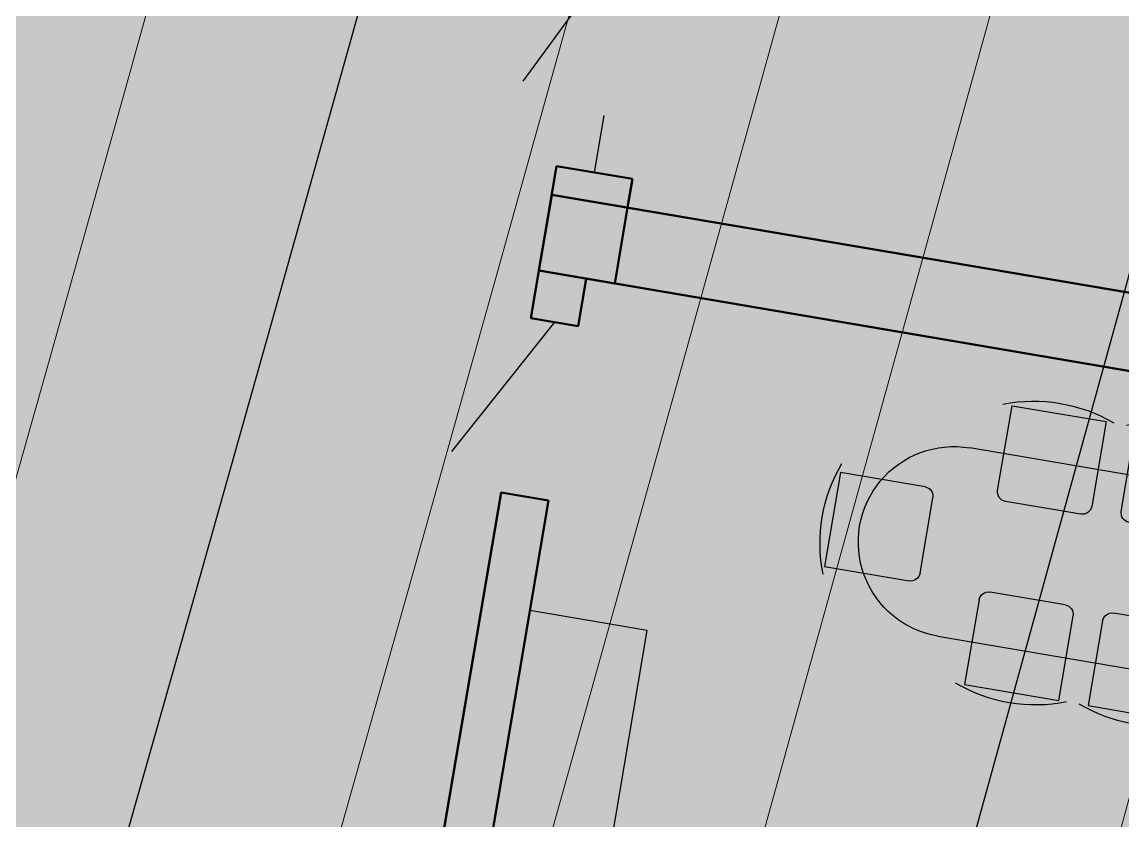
# Model space of a CAD drawing. Header units: millimetres. Extents: x 474337 to 1180020, y 4124662 to 4776603.
# Drawn here: x 763874 to 769597, y 4351340 to 4355493 of the extents above; entities that cross this region are included whole.
import ezdxf

# ---------------------------------------------------------------- set-up
doc = ezdxf.new("R2010")
doc.units = ezdxf.units.MM
doc.layers.add('(031) Горизонтали', color=42, linetype='Continuous')
doc.layers.add('(032) Горизонтали утолщенные', color=32, linetype='Continuous', lineweight=30)

# ---------------------------------------------------------------- blocks, each defined once
blk = doc.blocks.new('Stol_6stula_1')
for p, q in [((-633.8, 311.9), (-633.8, 808.1)), ((-633.8, 808.1), (-82.6, 808.1)), ((-82.6, 808.1), (-82.6, 311.9)), ((90.3, 311.9), (90.3, 808.1)), ((90.3, 808.1), (641.6, 808.1)), ((641.6, 808.1), (641.6, 311.9)), ((-833.8, 558.1), (856.6, 558.1)), ((-1546.7, 271.3), (-1050.6, 271.3)), ((-1546.7, -279.9), (-1546.7, 271.3)), ((-137.7, 256.8), (-578.7, 256.8)), ((586.4, 256.8), (145.4, 256.8)), ((1569.5, 271.3), (1073.3, 271.3)), ((1569.5, -279.9), (1569.5, 271.3)), ((-995.4, 216.2), (-995.4, -224.8)), ((1018.2, 216.2), (1018.2, -224.8)), ((-1050.6, -279.9), (-1546.7, -279.9)), ((-137.7, -274.8), (-578.7, -274.8)), ((586.4, -274.8), (145.4, -274.8)), ((1073.3, -279.9), (1569.5, -279.9)), ((-633.8, -329.9), (-633.8, -826)), ((-82.6, -826), (-82.6, -329.9)), ((90.3, -329.9), (90.3, -826)), ((641.6, -826), (641.6, -329.9)), ((856.6, -544.4), (-833.8, -544.4)), ((-633.8, -826), (-82.6, -826)), ((90.3, -826), (641.6, -826))]:
    blk.add_line(p, q)
at = {"ltscale": 4000}
for centre, radius, start, end in [((-361.9, -42.6), 910.5, 69.09739, 110.90261), ((362.3, -42.6), 910.5, 69.09739, 110.90261), ((-833.8, 6.8), 551.2, 90, 270), ((856.6, 6.8), 551.2, 270, 90), ((-696.1, -8), 910.5, 159.09739, 200.90261), ((718.8, -8), 910.5, 339.09739, 20.90261), ((-361.9, 24.6), 910.5, 249.09739, 290.90261), ((362.3, 24.6), 910.5, 249.09739, 290.90261)]:
    blk.add_arc(centre, radius, start, end, dxfattribs=at)
for centre, start, end in [((-1050.6, 216.2), 360, 90), ((-578.7, 311.9), 180, 270), ((-137.7, 311.9), 270, 0), ((145.4, 311.9), 180, 270), ((586.4, 311.9), 270, 0), ((1073.3, 216.2), 90, 180), ((-1050.6, -224.8), 270, 360), ((1073.3, -224.8), 180, 270), ((-578.7, -329.9), 90, 180), ((-137.7, -329.9), 0, 90), ((145.4, -329.9), 90, 180), ((586.4, -329.9), 0, 90)]:
    blk.add_arc(centre, 55.1, start, end)
blk = doc.blocks.new('io87po8otjtrio')
h = blk.add_hatch(color=256)
h.dxf.hatch_style = 1
h.paths.add_polyline_path([(5659171.6, 899099.6), (5659505.4, 899320), (5659285, 899653.8), (5658951.2, 899433.4)])
at = {"color": 7, "lineweight": 50}
for p, q in [((5660261.5, 900298.5), (5662873.5, 902022.9)), ((5660399.3, 900089.8), (5663011.3, 901814.2)), ((5660399.3, 900089.8), (5660261.5, 900298.5)), ((5658824.7, 899349.9), (5659493.8, 899791.6)), ((5659631.5, 899582.9), (5659493.8, 899791.6)), ((5659285, 899653.8), (5662039.8, 895481.1)), ((5659422.8, 899445.1), (5659631.5, 899582.9)), ((5658951.2, 899433.4), (5662642.6, 893842)), ((5659045.1, 899016.1), (5658824.7, 899349.9)), ((5659045.1, 899016.1), (5659171.6, 899099.6))]:
    blk.add_line(p, q, dxfattribs=at)
for p, q in [((5662310.6, 900610), (5661224.2, 899892.8)), ((5659562.6, 899687.3), (5659961.4, 900448.7)), ((5661224.2, 899892.8), (5660883.2, 900409.3)), ((5657850, 898466.8), (5658350.1, 899332.7)), ((5658934.9, 899183), (5658684.6, 899017.7))]:
    blk.add_line(p, q)
blk.add_lwpolyline([(5659505.4, 899320), (5659171.6, 899099.6), (5658951.2, 899433.4), (5659285, 899653.8)], close=True, dxfattribs=at)
at = {"xscale": 0.8999999999650754, "yscale": 0.8999999999650754, "zscale": 0.8999999999650754, "rotation": 303.4325756678505}
blk.add_blockref('Stol_6stula_1', (5661854.4, 897620), dxfattribs=at)

msp = doc.modelspace()

# ---------------------------------------------------------------- hatches: boundary and pattern name
at = {"lineweight": 30}
h = msp.add_hatch(color=21, dxfattribs=at)
h.dxf.hatch_style = 1
h.paths.add_polyline_path([(776030.6, 4359794.3), (774909.1, 4353188.8), (776880.9, 4352854), (775767.9, 4346297.8), (772415.8, 4346866.9), (772332.1, 4346374), (770360.4, 4346708.7), (770703.5, 4348729.8), (760844.5, 4350403.6), (759483.6, 4351347.5), (760487.4, 4357260.1), (759008.3, 4357511.2), (757647.5, 4358455.2), (758265.8, 4362097.3), (759861.9, 4362539.3)])

# ---------------------------------------------------------------- linework, layer by layer
at = {"layer": '(031) Горизонтали', "color": 42, "linetype": 'Continuous', "lineweight": 0}
for points, elevation in [([(759953.4, 4338994.5), (760252.7, 4339725.6), (760604.4, 4340497.2), (761011.6, 4341344.7), (761477.4, 4342303.7), (762093.3, 4343462.4), (762790.9, 4344601.4), (763520, 4345679.9), (764230.5, 4346656.7), (764872.3, 4347491.2), (765395.3, 4348142.3), (765749.2, 4348569.2), (765884, 4348730.9), (765923.9, 4348816.1), (765958.5, 4348903.9), (766030.5, 4349157.2), (766224.6, 4349845.5), (766519.5, 4350895.1), (766894, 4352232.1), (767326.9, 4353782.8), (767796.9, 4355473.3), (768282.7, 4357229.7)], 1467490.5), ([(756018.9, 4339472.9), (756444.9, 4340350.3), (756884.7, 4341151.7), (757516.8, 4342165.7), (758285.4, 4343322.8), (759134.7, 4344553.9), (760008.7, 4345789.6), (760851.7, 4346960.7), (761607.7, 4347997.8), (762220.9, 4348831.7), (762635.5, 4349393.1), (762795.5, 4349612.8), (762854.7, 4349734.9), (762902.8, 4349862.1), (762964.4, 4350068.8), (763121.2, 4350606.3), (763358.1, 4351426.1), (763660.1, 4352480), (764012, 4353719.7), (764398.6, 4355096.8), (764804.8, 4356563)], 1468990.5), ([(761633.7, 4339636.5), (761973.6, 4340462.2), (762344.1, 4341276.9), (762739.7, 4342101), (763154.9, 4342954.9), (763680.4, 4343943.4), (764275.6, 4344915.4), (764897.9, 4345835.9), (765504.3, 4346669.7), (766051.9, 4347381.8), (766497.9, 4347937.1), (766799.4, 4348300.5), (766913.5, 4348436.9), (766947.2, 4348509.8), (766977, 4348584.5), (767057.7, 4348872.1), (767277.1, 4349658.6), (767609.8, 4350853.7), (768030.3, 4352367.1), (768513.2, 4354108.7), (769032.9, 4355988.2)], 1466990.5), ([(764288.2, 4338687.3), (764684.7, 4340012.6), (765114, 4341262.1), (765552.5, 4342412.3), (765976.6, 4343438.7), (766363, 4344316), (766687.7, 4345017.8), (766940.7, 4345546.3), (767330.2, 4346260), (767772.1, 4346945), (768200.8, 4347541.8), (768570.4, 4348019.2), (768748.4, 4348237), (768767.5, 4348307), (769002.4, 4349165.7), (769358.4, 4350467.4), (769806.7, 4352106.5), (770318.5, 4353977.7), (770865, 4355975.5)], 1465990.5), ([(758573.3, 4339045.5), (758914.6, 4339815), (759321.8, 4340668.2), (759799.9, 4341652.6), (760334.2, 4342652.3), (760988.6, 4343723.1), (761714.5, 4344815.2), (762463.4, 4345878.8), (763186.8, 4346864.1), (763836.2, 4347721.1), (764362.9, 4348400.1), (764718.6, 4348851.3), (764854.5, 4349024.9), (764900.7, 4349122.5), (764939.9, 4349223.3), (765015.3, 4349484.3), (765215.1, 4350184.7), (765517, 4351248.6), (765898.5, 4352600), (766337.2, 4354162.9), (766810.6, 4355861.4)], 1467990.5)]:
    msp.add_lwpolyline(points, dxfattribs=dict(at, elevation=elevation))
at = {"layer": '(032) Горизонтали утолщенные', "color": 32, "linetype": 'Continuous', "lineweight": 30}
for points, elevation in [([(757330.9, 4339358.5), (757694.9, 4340121.3), (758122.4, 4341001.4), (758579.6, 4341850), (759183.7, 4342835.7), (759888.9, 4343905.7), (760649.6, 4345007.2), (761420.2, 4346087.3), (762155.1, 4347093.2), (762808.7, 4347972.2), (763335.3, 4348671.3), (763689.3, 4349137.8), (763825, 4349318.8), (763877.7, 4349428.7), (763921.4, 4349542.7), (763989.3, 4349774.5), (764166.4, 4350388.6), (764434.2, 4351323.8), (764774.2, 4352519.2), (765167.8, 4353913.6), (765596.5, 4355446), (766041.8, 4357055.4)], 1468490.5), ([(762953.9, 4339249), (763312, 4340245.5), (763693.2, 4341176.6), (764083.1, 4342045.1), (764467.6, 4342854), (764832.4, 4343606), (765335.1, 4344540.8), (765906.7, 4345452.6), (766494.4, 4346297.9), (767044.9, 4347033.2), (767505.2, 4347614.8), (767822.3, 4347999.2), (767943, 4348142.9), (767970.6, 4348203.4), (767995.6, 4348265.1), (768085.1, 4348587.4), (768329.9, 4349472.3), (768700.4, 4350813.1), (769166.9, 4352503), (769699.7, 4354435.5), (770269.3, 4356503.9)], 1466490.5)]:
    msp.add_lwpolyline(points, dxfattribs=dict(at, elevation=elevation))

# ---------------------------------------------------------------- block references
at = {"lineweight": 50, "xscale": -1, "rotation": 113.7971849768921}
msp.add_blockref('io87po8otjtrio', (-693798, 9895340.7, 1503990.5), dxfattribs=at)

doc.saveas('drawing.dxf')
